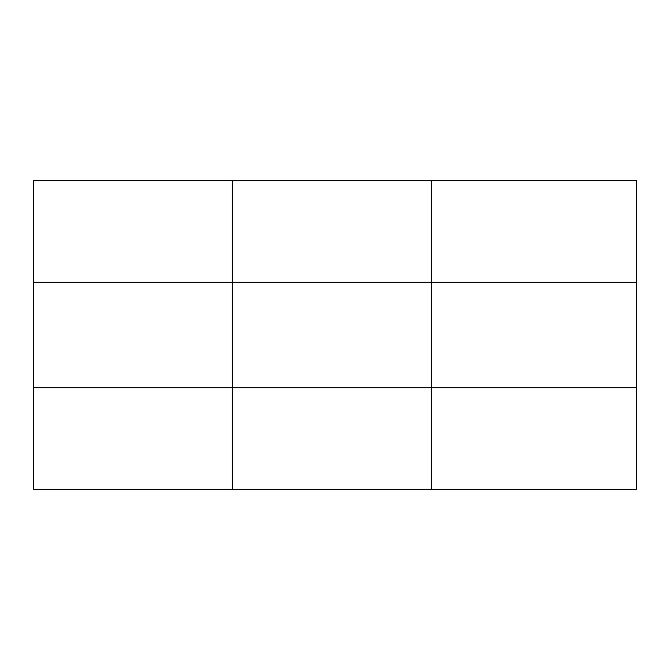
<?xml version="1.0" encoding="UTF-8"?>
<svg xmlns="http://www.w3.org/2000/svg" width="670" height="670" viewBox="0 0 670 670"><rect width="100%" height="100%" fill="white"/><g stroke="black" fill="none" stroke-linecap="round" stroke-linejoin="round"><path stroke-width="1" d="M232.49 489.485L232.49 180.515M431.48 489.485L431.48 180.515M33.5 282.472L636.5 282.472M33.5 387.528L636.5 387.528M636.5 180.515L636.5 489.485L33.5 489.485L33.5 180.515L636.5 180.515"/></g></svg>
